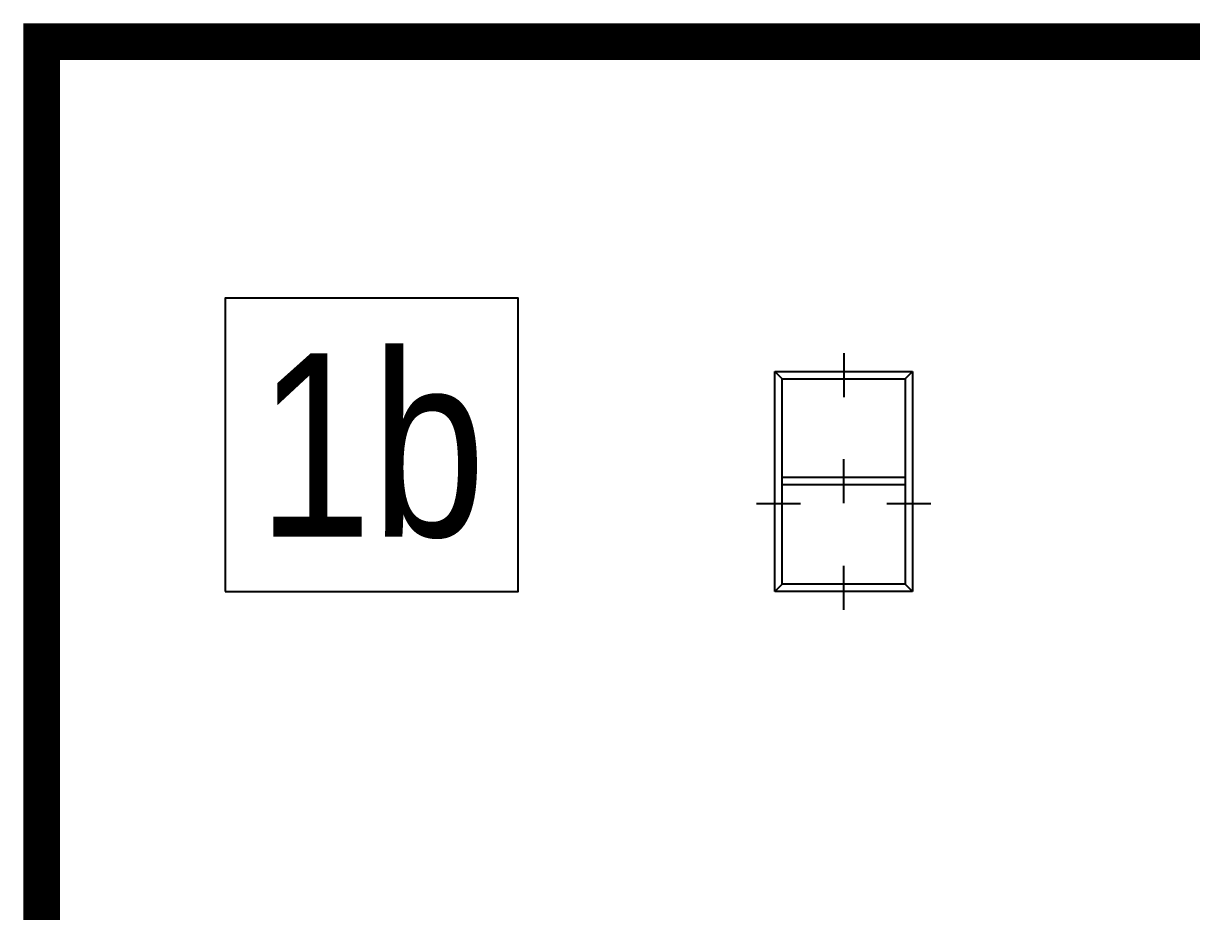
# Model space of a CAD drawing. Header units: millimetres. Extents: x -158 to 6343, y 4572 to 7765.
# Drawn here: x -157.9 to 160.7, y 5063.6 to 5306 of the extents above; entities that cross this region are included whole.
import ezdxf
from ezdxf.enums import TextEntityAlignment as Align

# ---------------------------------------------------------------- set-up
doc = ezdxf.new("R2010")
doc.units = ezdxf.units.MM
doc.header["$LTSCALE"] = 0.2
doc.layers.add('RI-LAYOUT', color=7, linetype='Continuous')
doc.layers.add('RI-TEXT-TECHN', color=7, linetype='Continuous')
doc.styles.add('T6', font='arial.ttf', dxfattribs={"width": 0.8, "height": 3.5})

# ---------------------------------------------------------------- blocks, each defined once
blk = doc.blocks.new('info-assembly-nr')
at = {"layer": 'RI-LAYOUT'}
blk.add_lwpolyline([(0, 0), (4, 0), (4, 4), (0, 4)], close=True, dxfattribs=at)
at = {"layer": 'RI-TEXT-TECHN', "style": 'T6', "width": 0.8}
blk.add_attdef('ASSEMBLY-NR', text='', height=2.5, dxfattribs=at).set_placement((2, 2), align=Align.MIDDLE_CENTER)

msp = doc.modelspace()

# ---------------------------------------------------------------- linework, layer by layer
at = {"layer": 'RI-LAYOUT'}
for p, q in [((65.95, 5204), (65.95, 5215.98)), ((47.07, 5210.98), (49.04, 5209)), ((47.07, 5210.98), (84.57, 5210.98)), ((47.07, 5150.98), (47.07, 5210.98)), ((82.59, 5209), (84.57, 5210.98)), ((84.57, 5210.98), (84.57, 5150.98)), ((49.04, 5152.95), (49.04, 5209)), ((49.04, 5209), (82.59, 5209)), ((82.59, 5209), (82.59, 5152.95)), ((65.82, 5175.1), (65.82, 5187.08)), ((82.59, 5182.06), (49.04, 5182.06)), ((82.59, 5180.08), (49.04, 5180.08)), ((42.07, 5175.03), (54.04, 5175.03)), ((77.59, 5175.03), (89.57, 5175.03)), ((65.82, 5145.98), (65.82, 5157.95)), ((49.04, 5152.95), (47.07, 5150.98)), ((82.59, 5152.95), (49.04, 5152.95)), ((82.59, 5152.95), (84.57, 5150.98)), ((84.57, 5150.98), (47.07, 5150.98))]:
    msp.add_line(p, q, dxfattribs=at)
at = {"layer": 'RI-LAYOUT', "const_width": 10}
msp.add_lwpolyline([(-152.93, 4826.32), (474.4, 4826.32), (474.4, 5300.98), (-152.93, 5300.98)], close=True, dxfattribs=at)

# ---------------------------------------------------------------- block references
at = {"xscale": 20, "yscale": 20, "zscale": 0.8}
msp.add_blockref('info-assembly-nr', (-102.93, 5150.98), dxfattribs=at).add_auto_attribs({'ASSEMBLY-NR': '1b'})

doc.saveas('drawing.dxf')
